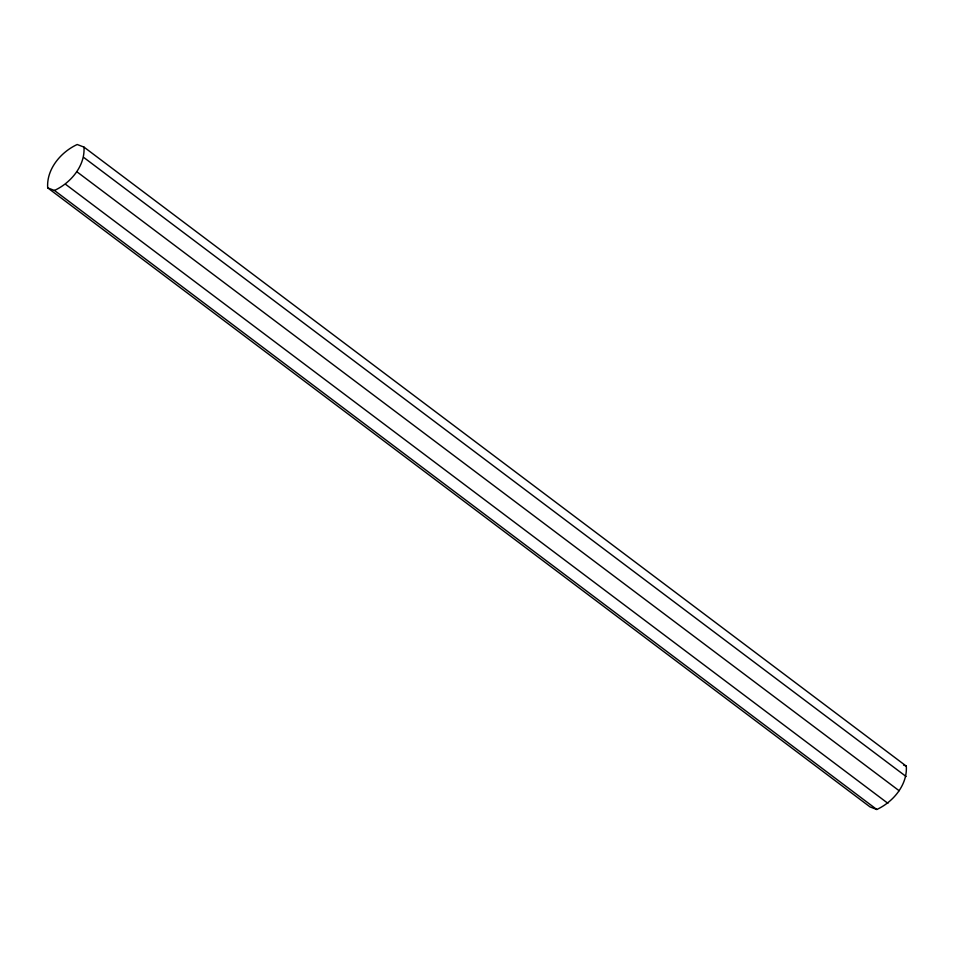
<?xml version="1.0" encoding="UTF-8"?>
<svg xmlns="http://www.w3.org/2000/svg" width="954" height="954" viewBox="0 0 954 954"><rect width="100%" height="100%" fill="white"/><g stroke="black" fill="none" stroke-linecap="round" stroke-linejoin="round"><path stroke-width="1.43" d="M47.7 187.866C46.341 169.168 60.901 151.996 77.214 144.507L83.964 147.095L906.3 766.134C907.659 784.832 893.099 802.004 876.786 809.493L870.036 806.905L47.7 187.866L54.45 190.454L876.786 809.493M54.45 190.454C70.763 182.953 85.323 165.793 83.964 147.095M903.605 765.096L906.3 766.134M83.785 157.47L906.133 776.52M76.761 171.672L899.097 790.711M65.552 184.277L887.888 803.316"/></g></svg>
